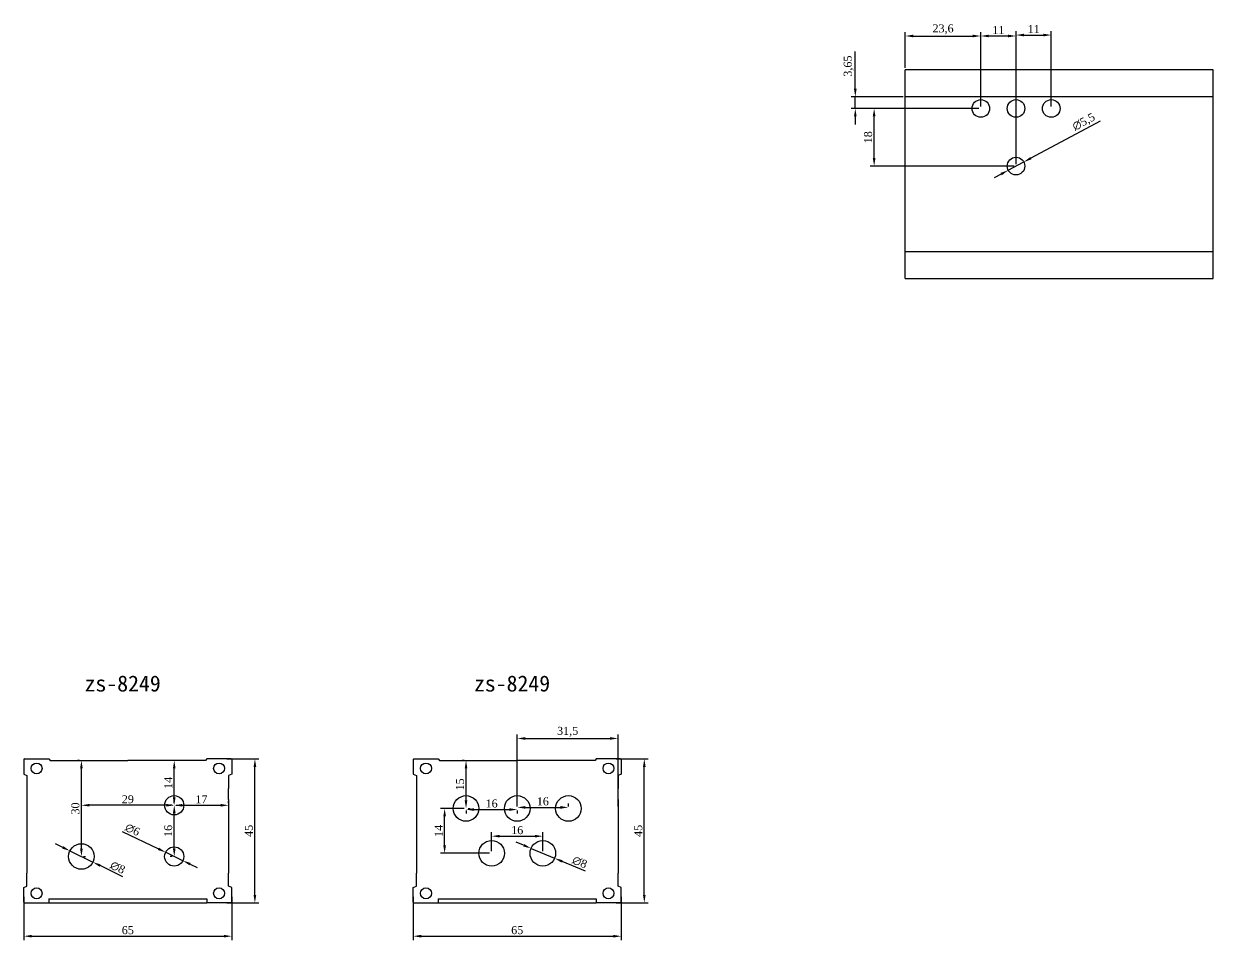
# Model space of a CAD drawing. Header units: millimetres. Extents: x 95 to 8422, y 499 to 941.
# Drawn here: x 3831.9 to 4203.5, y 608.3 to 894.5 of the extents above; entities that cross this region are included whole.
import ezdxf

# ---------------------------------------------------------------- set-up
doc = ezdxf.new("R2010")
doc.units = ezdxf.units.MM
doc.styles.get("Standard").update_dxf_attribs({"font": 'times.shx', "bigfont": 'gbcbig.shx'})
doc.dimstyles.new('ISO-25', dxfattribs={"dimtxt": 2.5, "dimasz": 2.5, "dimexe": 1.25, "dimexo": 0.625, "dimtad": 1, "dimtxsty": 'Standard', "dimcen": 2.5, "dimadec": 0, "dimazin": 0, "dimtfac": 1, "dimtmove": 0, "dimatfit": 3, "dimfxl": 0, "dimarcsym": 0})

# ---------------------------------------------------------------- blocks, each defined once
blk = doc.blocks.new('*D7')
at = {"color": 0, "lineweight": -2}
for p, q in [((3831.89, 621.85), (3831.89, 608.33)), ((3896.89, 621.85), (3896.89, 608.33)), ((3834.39, 609.58), (3894.39, 609.58))]:
    blk.add_line(p, q, dxfattribs=at)
at = {"color": 0}
for points in [[(3834.39, 610), (3834.39, 609.16), (3831.89, 609.58)], [(3894.39, 610), (3894.39, 609.16), (3896.89, 609.58)]]:
    blk.add_solid(points, dxfattribs=at)
at = {"layer": 'Defpoints', "color": 0}
for p in [(3831.89, 622.47), (3896.89, 622.47), (3896.89, 609.58)]:
    blk.add_point(p, dxfattribs=at)
at = {"color": 0, "insert": (3864.39, 611.46), "char_height": 2.5, "attachment_point": 5}
blk.add_mtext('65', dxfattribs=at)
blk = doc.blocks.new('*D8')
at = {"color": 0, "lineweight": -2}
for p, q in [((3895.29, 664.97), (3905.34, 664.97)), ((3904.09, 622.47), (3904.09, 662.47)), ((3895.29, 619.97), (3905.34, 619.97))]:
    blk.add_line(p, q, dxfattribs=at)
at = {"color": 0}
for points in [[(3903.67, 662.47), (3904.51, 662.47), (3904.09, 664.97)], [(3903.67, 622.47), (3904.51, 622.47), (3904.09, 619.97)]]:
    blk.add_solid(points, dxfattribs=at)
at = {"layer": 'Defpoints', "color": 0}
for p in [(3894.67, 664.97), (3904.09, 664.97), (3894.67, 619.97)]:
    blk.add_point(p, dxfattribs=at)
at = {"color": 0, "insert": (3902.22, 642.47), "char_height": 2.5, "attachment_point": 5, "rotation": 90}
blk.add_mtext('45', dxfattribs=at)
blk = doc.blocks.new('*D10')
at = {"color": 0, "lineweight": -2}
for p, q in [((4107.26, 880.76), (4107.26, 891.97)), ((4130.86, 868.71), (4130.86, 891.97)), ((4109.76, 890.72), (4128.36, 890.72))]:
    blk.add_line(p, q, dxfattribs=at)
at = {"color": 0}
for points in [[(4109.76, 891.14), (4109.76, 890.31), (4107.26, 890.72)], [(4128.36, 891.14), (4128.36, 890.31), (4130.86, 890.72)]]:
    blk.add_solid(points, dxfattribs=at)
at = {"layer": 'Defpoints', "color": 0}
for p in [(4130.86, 890.72), (4107.26, 880.14), (4130.86, 868.09)]:
    blk.add_point(p, dxfattribs=at)
at = {"color": 0, "insert": (4119.06, 892.81), "char_height": 2.5, "attachment_point": 5}
blk.add_mtext('23,6', dxfattribs=at)
blk = doc.blocks.new('*D11')
at = {"color": 0, "lineweight": -2}
for p, q in [((4130.86, 868.71), (4130.86, 891.97)), ((4141.86, 868.71), (4141.86, 891.97)), ((4139.36, 890.72), (4133.36, 890.72))]:
    blk.add_line(p, q, dxfattribs=at)
at = {"color": 0}
for points in [[(4133.36, 891.14), (4133.36, 890.31), (4130.86, 890.72)], [(4139.36, 891.14), (4139.36, 890.31), (4141.86, 890.72)]]:
    blk.add_solid(points, dxfattribs=at)
at = {"layer": 'Defpoints', "color": 0}
for p in [(4130.86, 890.72), (4130.86, 868.09), (4141.86, 868.09)]:
    blk.add_point(p, dxfattribs=at)
at = {"color": 0, "insert": (4136.36, 892.6), "char_height": 2.5, "attachment_point": 5}
blk.add_mtext('11', dxfattribs=at)
blk = doc.blocks.new('*D12')
at = {"color": 0, "lineweight": -2}
for p, q in [((4141.86, 850.71), (4141.86, 892.27)), ((4152.86, 868.71), (4152.86, 892.27)), ((4144.36, 891.02), (4150.36, 891.02))]:
    blk.add_line(p, q, dxfattribs=at)
at = {"color": 0}
for points in [[(4144.36, 891.44), (4144.36, 890.6), (4141.86, 891.02)], [(4150.36, 891.44), (4150.36, 890.6), (4152.86, 891.02)]]:
    blk.add_solid(points, dxfattribs=at)
at = {"layer": 'Defpoints', "color": 0}
for p in [(4152.86, 891.02), (4152.86, 868.09), (4141.86, 850.09)]:
    blk.add_point(p, dxfattribs=at)
at = {"color": 0, "insert": (4147.36, 892.89), "char_height": 2.5, "attachment_point": 5}
blk.add_mtext('11', dxfattribs=at)
blk = doc.blocks.new('*D13')
at = {"color": 0, "lineweight": -2}
for p, q in [((4106.63, 868.09), (4096.28, 868.09)), ((4097.53, 852.59), (4097.53, 865.59)), ((4141.24, 850.09), (4096.28, 850.09))]:
    blk.add_line(p, q, dxfattribs=at)
at = {"color": 0}
for points in [[(4097.11, 865.59), (4097.95, 865.59), (4097.53, 868.09)], [(4097.11, 852.59), (4097.95, 852.59), (4097.53, 850.09)]]:
    blk.add_solid(points, dxfattribs=at)
at = {"layer": 'Defpoints', "color": 0}
for p in [(4097.53, 868.09), (4107.26, 868.09), (4141.86, 850.09)]:
    blk.add_point(p, dxfattribs=at)
at = {"color": 0, "insert": (4095.66, 859.09), "char_height": 2.5, "attachment_point": 5, "rotation": 90}
blk.add_mtext('18', dxfattribs=at)
blk = doc.blocks.new('*D14')
at = {"color": 0, "lineweight": -2}
for p, q in [((4168.12, 864.08), (4146.5, 852.56)), ((4139.44, 848.8), (4144.29, 851.38)), ((4137.23, 847.62), (4135.02, 846.44))]:
    blk.add_line(p, q, dxfattribs=at)
at = {"color": 0}
for points in [[(4146.3, 852.93), (4146.69, 852.19), (4144.29, 851.38)], [(4137.03, 847.99), (4137.43, 847.25), (4139.44, 848.8)]]:
    blk.add_solid(points, dxfattribs=at)
at = {"layer": 'Defpoints', "color": 0}
for p in [(4144.29, 851.38), (4139.44, 848.8)]:
    blk.add_point(p, dxfattribs=at)
at = {"color": 0, "insert": (4163.1, 863.76), "char_height": 2.5, "attachment_point": 5, "rotation": 28.0493}
blk.add_mtext('∅5,5', dxfattribs=at)
blk = doc.blocks.new('*D15')
at = {"color": 0, "lineweight": -2}
for p, q in [((3953.54, 621.85), (3953.54, 608.33)), ((4018.54, 621.85), (4018.54, 608.33)), ((3956.04, 609.58), (4016.04, 609.58))]:
    blk.add_line(p, q, dxfattribs=at)
at = {"color": 0}
for points in [[(3956.04, 610), (3956.04, 609.16), (3953.54, 609.58)], [(4016.04, 610), (4016.04, 609.16), (4018.54, 609.58)]]:
    blk.add_solid(points, dxfattribs=at)
at = {"layer": 'Defpoints', "color": 0}
for p in [(3953.54, 622.47), (4018.54, 622.47), (4018.54, 609.58)]:
    blk.add_point(p, dxfattribs=at)
at = {"color": 0, "insert": (3986.04, 611.46), "char_height": 2.5, "attachment_point": 5}
blk.add_mtext('65', dxfattribs=at)
blk = doc.blocks.new('*D16')
at = {"color": 0, "lineweight": -2}
for p, q in [((4016.94, 664.97), (4026.99, 664.97)), ((4025.74, 622.47), (4025.74, 662.47)), ((4016.94, 619.97), (4026.99, 619.97))]:
    blk.add_line(p, q, dxfattribs=at)
at = {"color": 0}
for points in [[(4025.32, 662.47), (4026.15, 662.47), (4025.74, 664.97)], [(4025.32, 622.47), (4026.15, 622.47), (4025.74, 619.97)]]:
    blk.add_solid(points, dxfattribs=at)
at = {"layer": 'Defpoints', "color": 0}
for p in [(4016.31, 664.97), (4025.74, 664.97), (4016.31, 619.97)]:
    blk.add_point(p, dxfattribs=at)
at = {"color": 0, "insert": (4023.86, 642.47), "char_height": 2.5, "attachment_point": 5, "rotation": 90}
blk.add_mtext('45', dxfattribs=at)
blk = doc.blocks.new('*D21')
at = {"color": 0, "lineweight": -2}
for p, q in [((3849.26, 664.47), (3848.64, 664.47)), ((3849.89, 636.97), (3849.89, 661.97)), ((3850.51, 634.47), (3851.14, 634.47))]:
    blk.add_line(p, q, dxfattribs=at)
at = {"color": 0}
for points in [[(3849.47, 661.97), (3850.31, 661.97), (3849.89, 664.47)], [(3849.47, 636.97), (3850.31, 636.97), (3849.89, 634.47)]]:
    blk.add_solid(points, dxfattribs=at)
at = {"layer": 'Defpoints', "color": 0}
for p in [(3849.89, 664.47), (3849.89, 664.47), (3849.89, 634.47)]:
    blk.add_point(p, dxfattribs=at)
at = {"color": 0, "insert": (3848.01, 649.47), "char_height": 2.5, "attachment_point": 5, "rotation": 90}
blk.add_mtext('30', dxfattribs=at)
blk = doc.blocks.new('*D22')
at = {"color": 0, "lineweight": -2}
for p, q in [((3878.26, 664.47), (3877.64, 664.47)), ((3878.89, 652.97), (3878.89, 661.97)), ((3879.51, 650.47), (3880.14, 650.47))]:
    blk.add_line(p, q, dxfattribs=at)
at = {"color": 0}
for points in [[(3878.47, 661.97), (3879.31, 661.97), (3878.89, 664.47)], [(3878.47, 652.97), (3879.31, 652.97), (3878.89, 650.47)]]:
    blk.add_solid(points, dxfattribs=at)
at = {"layer": 'Defpoints', "color": 0}
for p in [(3878.89, 664.47), (3878.89, 664.47), (3878.89, 650.47)]:
    blk.add_point(p, dxfattribs=at)
at = {"color": 0, "insert": (3877.01, 657.47), "char_height": 2.5, "attachment_point": 5, "rotation": 90}
blk.add_mtext('14', dxfattribs=at)
blk = doc.blocks.new('*D23')
at = {"color": 0, "lineweight": -2}
for p, q in [((3878.26, 650.47), (3877.64, 650.47)), ((3878.89, 636.97), (3878.89, 647.97)), ((3878.26, 634.47), (3877.64, 634.47))]:
    blk.add_line(p, q, dxfattribs=at)
at = {"color": 0}
for points in [[(3878.47, 647.97), (3879.31, 647.97), (3878.89, 650.47)], [(3878.47, 636.97), (3879.31, 636.97), (3878.89, 634.47)]]:
    blk.add_solid(points, dxfattribs=at)
at = {"layer": 'Defpoints', "color": 0}
for p in [(3878.89, 650.47), (3878.89, 650.47), (3878.89, 634.47)]:
    blk.add_point(p, dxfattribs=at)
at = {"color": 0, "insert": (3877.01, 642.47), "char_height": 2.5, "attachment_point": 5, "rotation": 90}
blk.add_mtext('16', dxfattribs=at)
blk = doc.blocks.new('*D24')
at = {"color": 0, "lineweight": -2}
for p, q in [((3878.89, 651.1), (3878.89, 651.72)), ((3881.39, 650.47), (3893.39, 650.47)), ((3895.89, 651.1), (3895.89, 651.72))]:
    blk.add_line(p, q, dxfattribs=at)
at = {"color": 0}
for points in [[(3881.39, 650.89), (3881.39, 650.06), (3878.89, 650.47)], [(3893.39, 650.89), (3893.39, 650.06), (3895.89, 650.47)]]:
    blk.add_solid(points, dxfattribs=at)
at = {"layer": 'Defpoints', "color": 0}
for p in [(3878.89, 650.47), (3895.89, 650.47), (3895.89, 650.47)]:
    blk.add_point(p, dxfattribs=at)
at = {"color": 0, "insert": (3887.39, 652.35), "char_height": 2.5, "attachment_point": 5}
blk.add_mtext('17', dxfattribs=at)
blk = doc.blocks.new('*D25')
at = {"color": 0, "lineweight": -2}
for p, q in [((3849.89, 651.1), (3849.89, 651.72)), ((3876.39, 650.47), (3852.39, 650.47)), ((3878.89, 651.1), (3878.89, 651.72))]:
    blk.add_line(p, q, dxfattribs=at)
at = {"color": 0}
for points in [[(3852.39, 650.89), (3852.39, 650.06), (3849.89, 650.47)], [(3876.39, 650.89), (3876.39, 650.06), (3878.89, 650.47)]]:
    blk.add_solid(points, dxfattribs=at)
at = {"layer": 'Defpoints', "color": 0}
for p in [(3849.89, 650.47), (3849.89, 650.47), (3878.89, 650.47)]:
    blk.add_point(p, dxfattribs=at)
at = {"color": 0, "insert": (3864.39, 652.35), "char_height": 2.5, "attachment_point": 5}
blk.add_mtext('29', dxfattribs=at)
blk = doc.blocks.new('*D26')
at = {"color": 0, "lineweight": -2}
for p, q in [((3862.61, 642.33), (3873.94, 636.86)), ((3881.59, 633.17), (3876.19, 635.78)), ((3883.84, 632.08), (3886.09, 630.99))]:
    blk.add_line(p, q, dxfattribs=at)
at = {"color": 0}
for points in [[(3874.12, 637.24), (3873.76, 636.49), (3876.19, 635.78)], [(3884.02, 632.46), (3883.66, 631.71), (3881.59, 633.17)]]:
    blk.add_solid(points, dxfattribs=at)
at = {"layer": 'Defpoints', "color": 0}
for p in [(3876.19, 635.78), (3881.59, 633.17)]:
    blk.add_point(p, dxfattribs=at)
at = {"color": 0, "insert": (3865.86, 642.84), "char_height": 2.5, "attachment_point": 5, "rotation": 334.2253}
blk.add_mtext('∅6', dxfattribs=at)
blk = doc.blocks.new('*D27')
at = {"color": 0, "lineweight": -2}
for p, q in [((3844.05, 637.33), (3841.8, 638.42)), ((3846.3, 636.23), (3853.48, 632.72)), ((3862.84, 628.14), (3855.73, 631.62))]:
    blk.add_line(p, q, dxfattribs=at)
at = {"color": 0}
for points in [[(3844.23, 637.7), (3843.87, 636.95), (3846.3, 636.23)], [(3855.91, 631.99), (3855.55, 631.24), (3853.48, 632.72)]]:
    blk.add_solid(points, dxfattribs=at)
at = {"layer": 'Defpoints', "color": 0}
for p in [(3846.3, 636.23), (3853.48, 632.72)]:
    blk.add_point(p, dxfattribs=at)
at = {"color": 0, "insert": (3861.23, 631.02), "char_height": 2.5, "attachment_point": 5, "rotation": 333.9623}
blk.add_mtext('∅8', dxfattribs=at)
blk = doc.blocks.new('*D28')
at = {"color": 0, "lineweight": -2}
for p, q in [((3988.04, 637.98), (3985.73, 638.95)), ((3990.35, 637.02), (3997.73, 633.93)), ((4007.34, 629.91), (4000.03, 632.96))]:
    blk.add_line(p, q, dxfattribs=at)
at = {"color": 0}
for points in [[(3988.2, 638.37), (3987.88, 637.6), (3990.35, 637.02)], [(4000.19, 633.35), (3999.87, 632.58), (3997.73, 633.93)]]:
    blk.add_solid(points, dxfattribs=at)
at = {"layer": 'Defpoints', "color": 0}
for p in [(3990.35, 637.02), (3997.73, 633.93)]:
    blk.add_point(p, dxfattribs=at)
at = {"color": 0, "insert": (4005.56, 632.68), "char_height": 2.5, "attachment_point": 5, "rotation": 337.2888}
blk.add_mtext('∅8', dxfattribs=at)
blk = doc.blocks.new('*D29')
at = {"color": 0, "lineweight": -2}
for p, q in [((3970.04, 648.85), (3970.04, 647.88)), ((3972.54, 649.13), (3983.54, 649.13)), ((3986.04, 648.85), (3986.04, 647.88))]:
    blk.add_line(p, q, dxfattribs=at)
at = {"color": 0}
for points in [[(3972.54, 649.55), (3972.54, 648.72), (3970.04, 649.13)], [(3983.54, 649.55), (3983.54, 648.72), (3986.04, 649.13)]]:
    blk.add_solid(points, dxfattribs=at)
at = {"layer": 'Defpoints', "color": 0}
for p in [(3970.04, 649.47), (3986.04, 649.47), (3986.04, 649.13)]:
    blk.add_point(p, dxfattribs=at)
at = {"color": 0, "insert": (3978.04, 651.01), "char_height": 2.5, "attachment_point": 5}
blk.add_mtext('16', dxfattribs=at)
blk = doc.blocks.new('*D30')
at = {"color": 0, "lineweight": -2}
for p, q in [((3986.04, 650.1), (3986.04, 651.06)), ((4002.04, 650.1), (4002.04, 651.06)), ((3988.54, 649.81), (3999.54, 649.81))]:
    blk.add_line(p, q, dxfattribs=at)
at = {"color": 0}
for points in [[(3988.54, 650.23), (3988.54, 649.39), (3986.04, 649.81)], [(3999.54, 650.23), (3999.54, 649.39), (4002.04, 649.81)]]:
    blk.add_solid(points, dxfattribs=at)
at = {"layer": 'Defpoints', "color": 0}
for p in [(3986.04, 649.47), (4002.04, 649.81), (4002.04, 649.47)]:
    blk.add_point(p, dxfattribs=at)
at = {"color": 0, "insert": (3994.04, 651.68), "char_height": 2.5, "attachment_point": 5}
blk.add_mtext('16', dxfattribs=at)
blk = doc.blocks.new('*D31')
at = {"color": 0, "lineweight": -2}
for p, q in [((3969.41, 649.47), (3962.11, 649.47)), ((3963.36, 637.97), (3963.36, 646.97)), ((3977.41, 635.47), (3962.11, 635.47))]:
    blk.add_line(p, q, dxfattribs=at)
at = {"color": 0}
for points in [[(3962.94, 646.97), (3963.77, 646.97), (3963.36, 649.47)], [(3962.94, 637.97), (3963.77, 637.97), (3963.36, 635.47)]]:
    blk.add_solid(points, dxfattribs=at)
at = {"layer": 'Defpoints', "color": 0}
for p in [(3963.36, 649.47), (3970.04, 649.47), (3978.04, 635.47)]:
    blk.add_point(p, dxfattribs=at)
at = {"color": 0, "insert": (3961.48, 642.47), "char_height": 2.5, "attachment_point": 5, "rotation": 90}
blk.add_mtext('14', dxfattribs=at)
blk = doc.blocks.new('*D32')
at = {"color": 0, "lineweight": -2}
for p, q in [((3969.41, 664.47), (3968.79, 664.47)), ((3970.04, 651.97), (3970.04, 661.97)), ((3970.66, 649.47), (3971.29, 649.47))]:
    blk.add_line(p, q, dxfattribs=at)
at = {"color": 0}
for points in [[(3969.62, 661.97), (3970.45, 661.97), (3970.04, 664.47)], [(3969.62, 651.97), (3970.45, 651.97), (3970.04, 649.47)]]:
    blk.add_solid(points, dxfattribs=at)
at = {"layer": 'Defpoints', "color": 0}
for p in [(3970.04, 664.47), (3970.04, 664.47), (3970.04, 649.47)]:
    blk.add_point(p, dxfattribs=at)
at = {"color": 0, "insert": (3968.16, 656.97), "char_height": 2.5, "attachment_point": 5, "rotation": 90}
blk.add_mtext('15', dxfattribs=at)
blk = doc.blocks.new('*D33')
at = {"color": 0, "lineweight": -2}
for p, q in [((3986.04, 650.1), (3986.04, 672.59)), ((4017.54, 650.1), (4017.54, 672.59)), ((3988.54, 671.34), (4015.04, 671.34))]:
    blk.add_line(p, q, dxfattribs=at)
at = {"color": 0}
for points in [[(3988.54, 671.75), (3988.54, 670.92), (3986.04, 671.34)], [(4015.04, 671.75), (4015.04, 670.92), (4017.54, 671.34)]]:
    blk.add_solid(points, dxfattribs=at)
at = {"layer": 'Defpoints', "color": 0}
for p in [(4017.54, 671.34), (3986.04, 649.47), (4017.54, 649.47)]:
    blk.add_point(p, dxfattribs=at)
at = {"color": 0, "insert": (4001.79, 673.42), "char_height": 2.5, "attachment_point": 5}
blk.add_mtext('31,5', dxfattribs=at)
blk = doc.blocks.new('*D34')
at = {"color": 0, "lineweight": -2}
for p, q in [((3978.04, 636.1), (3978.04, 642.07)), ((3980.54, 640.82), (3991.54, 640.82)), ((3994.04, 636.1), (3994.04, 642.07))]:
    blk.add_line(p, q, dxfattribs=at)
at = {"color": 0}
for points in [[(3980.54, 641.23), (3980.54, 640.4), (3978.04, 640.82)], [(3991.54, 641.23), (3991.54, 640.4), (3994.04, 640.82)]]:
    blk.add_solid(points, dxfattribs=at)
at = {"layer": 'Defpoints', "color": 0}
for p in [(3994.04, 640.82), (3978.04, 635.47), (3994.04, 635.47)]:
    blk.add_point(p, dxfattribs=at)
at = {"color": 0, "insert": (3986.04, 642.69), "char_height": 2.5, "attachment_point": 5}
blk.add_mtext('16', dxfattribs=at)
blk = doc.blocks.new('*D35')
at = {"color": 0, "lineweight": -2}
for p, q in [((4091.65, 874.24), (4091.65, 885.91)), ((4106.63, 871.74), (4090.4, 871.74)), ((4091.65, 868.09), (4091.65, 871.74)), ((4130.24, 868.09), (4090.4, 868.09)), ((4091.65, 865.59), (4091.65, 863.09))]:
    blk.add_line(p, q, dxfattribs=at)
at = {"color": 0}
for points in [[(4091.23, 874.24), (4092.07, 874.24), (4091.65, 871.74)], [(4091.23, 865.59), (4092.07, 865.59), (4091.65, 868.09)]]:
    blk.add_solid(points, dxfattribs=at)
at = {"layer": 'Defpoints', "color": 0}
for p in [(4091.65, 871.74), (4107.26, 871.74), (4130.86, 868.09)]:
    blk.add_point(p, dxfattribs=at)
at = {"color": 0, "insert": (4089.57, 881.32), "char_height": 2.5, "attachment_point": 5, "rotation": 90}
blk.add_mtext('3,65', dxfattribs=at)

msp = doc.modelspace()

# ---------------------------------------------------------------- linework, layer by layer
for p, q in [((4203.46, 880.139), (4107.26, 880.139)), ((4107.26, 814.989), (4107.26, 880.139)), ((4203.46, 814.989), (4203.46, 880.139)), ((4203.46, 871.739), (4107.26, 871.739)), ((4107.26, 823.389), (4203.46, 823.389)), ((4107.26, 814.989), (4203.46, 814.989)), ((3831.889, 664.772), (3831.889, 660.172)), ((3832.089, 664.972), (3839.689, 664.972)), ((3839.689, 664.972), (3840.089, 664.472)), ((3840.089, 664.472), (3864.389, 664.472)), ((3888.689, 664.472), (3864.389, 664.472)), ((3889.089, 664.972), (3888.689, 664.472)), ((3896.689, 664.972), (3889.089, 664.972)), ((3896.889, 664.772), (3896.889, 660.172)), ((3953.537, 664.772), (3953.537, 660.172)), ((3953.737, 664.972), (3961.337, 664.972)), ((3961.337, 664.972), (3961.737, 664.472)), ((3961.737, 664.472), (3986.037, 664.472)), ((4010.337, 664.472), (3986.037, 664.472)), ((4010.737, 664.972), (4010.337, 664.472)), ((4018.337, 664.972), (4010.737, 664.972)), ((4018.537, 664.772), (4018.537, 660.172)), ((3831.889, 660.172), (3832.889, 659.772)), ((3832.889, 659.772), (3832.889, 655.672)), ((3896.889, 660.172), (3895.889, 659.772)), ((3895.889, 659.772), (3895.889, 655.672)), ((3953.537, 660.172), (3954.537, 659.772)), ((3954.537, 659.772), (3954.537, 655.672)), ((4018.537, 660.172), (4017.537, 659.772)), ((4017.537, 659.772), (4017.537, 655.672)), ((3832.889, 655.672), (3832.889, 652.272)), ((3895.889, 652.272), (3895.889, 655.672)), ((3954.537, 655.672), (3954.537, 652.272)), ((4017.537, 652.272), (4017.537, 655.672)), ((3832.889, 652.272), (3832.889, 629.272)), ((3895.889, 652.272), (3895.889, 629.272)), ((3954.537, 652.272), (3954.537, 629.272)), ((4017.537, 652.272), (4017.537, 629.272)), ((3832.889, 625.172), (3832.889, 629.272)), ((3895.889, 625.172), (3895.889, 629.272)), ((3954.537, 625.172), (3954.537, 629.272)), ((4017.537, 625.172), (4017.537, 629.272)), ((3831.889, 624.772), (3832.889, 625.172)), ((3831.889, 620.172), (3831.889, 624.772)), ((3896.889, 624.772), (3895.889, 625.172)), ((3896.889, 620.172), (3896.889, 624.772)), ((3953.537, 624.772), (3954.537, 625.172)), ((3953.537, 620.172), (3953.537, 624.772)), ((4018.537, 624.772), (4017.537, 625.172)), ((4018.537, 620.172), (4018.537, 624.772)), ((3839.689, 621.272), (3889.089, 621.272)), ((3839.689, 621.272), (3839.689, 619.972)), ((3889.089, 621.272), (3889.089, 619.972)), ((3961.337, 621.272), (4010.737, 621.272)), ((3961.337, 621.272), (3961.337, 619.972)), ((4010.737, 621.272), (4010.737, 619.972)), ((3832.089, 619.972), (3839.689, 619.972)), ((3839.689, 619.972), (3889.089, 619.972)), ((3896.689, 619.972), (3889.089, 619.972)), ((3953.737, 619.972), (3961.337, 619.972)), ((3961.337, 619.972), (4010.737, 619.972)), ((4018.337, 619.972), (4010.737, 619.972))]:
    msp.add_line(p, q)
for centre, radius in [((4130.864, 868.089), 2.75), ((4141.864, 868.089), 2.75), ((4141.864, 868.089), 2.75), ((4152.864, 868.089), 2.75), ((4152.864, 868.089), 2.75), ((4141.864, 850.089), 2.75), ((3835.889, 661.972), 1.7), ((3892.889, 661.972), 1.7), ((3957.537, 661.972), 1.7), ((4014.537, 661.972), 1.7), ((3878.889, 650.472), 3), ((3970.037, 649.472), 4), ((3986.037, 649.472), 4), ((4002.037, 649.472), 4), ((3978.037, 635.472), 4), ((3994.037, 635.472), 4), ((3849.889, 634.472), 4), ((3878.889, 634.472), 3), ((3835.889, 622.972), 1.7), ((3892.889, 622.972), 1.7), ((3957.537, 622.972), 1.7), ((4014.537, 622.972), 1.7)]:
    msp.add_circle(centre, radius)
at = {"color": 2}
for centre in [(3835.889, 661.972), (3892.889, 661.972), (3957.537, 661.972), (4014.537, 661.972)]:
    msp.add_circle(centre, 1.7, dxfattribs=at)
for centre, start, end in [((3832.089, 664.772), 90, 180), ((3896.689, 664.772), 360, 90), ((3953.737, 664.772), 90, 180), ((4018.337, 664.772), 360, 90), ((3832.089, 620.172), 180, 270), ((3896.689, 620.172), 270, 0), ((3953.737, 620.172), 180, 270), ((4018.337, 620.172), 270, 0)]:
    msp.add_arc(centre, 0.2, start, end)

# ---------------------------------------------------------------- texts
at = {"color": 2, "char_height": 5, "width": 45.08726, "attachment_point": 1}
for insert in [(3850.867, 691.005), (3972.515, 691.005)]:
    msp.add_mtext('{\\fFangSong_GB2312|b0|i0|c134|p49;zs-8249}', dxfattribs=dict(at, insert=insert))

# ---------------------------------------------------------------- dimensions: what is measured, and where the dimension line sits
at = {"color": 1}
for base, p1, p2, picture, middle in [((4130.864, 890.722), (4107.26, 880.139), (4130.864, 868.089), '*D10', (4119.062, 892.806)), ((4130.864, 890.722), (4141.864, 868.089), (4130.864, 868.089), '*D11', (4136.364, 892.597)), ((4152.864, 891.018), (4141.864, 850.089), (4152.864, 868.089), '*D12', (4147.364, 892.893)), ((4017.537, 671.337), (3986.037, 649.472), (4017.537, 649.472), '*D33', (4001.787, 673.42)), ((3849.889, 650.472), (3878.889, 650.472), (3849.889, 650.472), '*D25', (3864.389, 652.347)), ((3895.889, 650.472), (3878.889, 650.472), (3895.889, 650.472), '*D24', (3887.389, 652.347)), ((3986.037, 649.133), (3970.037, 649.472), (3986.037, 649.472), '*D29', (3978.037, 651.008)), ((4002.037, 649.81), (3986.037, 649.472), (4002.037, 649.472), '*D30', (3994.037, 651.685)), ((3994.037, 640.818), (3978.037, 635.472), (3994.037, 635.472), '*D34', (3986.037, 642.693))]:
    dim = msp.add_linear_dim(base=base, p1=p1, p2=p2, dimstyle='ISO-25', dxfattribs=at)
    dim.commit()
    dim.dimension.update_dxf_attribs({"geometry": picture, "text_midpoint": middle})
for base, p1, p2, picture, middle in [((4091.65, 871.739), (4130.864, 868.089), (4107.26, 871.739), '*D35', (4089.567, 881.323)), ((4097.531, 868.089), (4141.864, 850.089), (4107.26, 868.089), '*D13', (4095.656, 859.089)), ((3849.889, 664.472), (3849.889, 634.472), (3849.889, 664.472), '*D21', (3848.014, 649.472)), ((3878.889, 664.472), (3878.889, 650.472), (3878.889, 664.472), '*D22', (3877.014, 657.472)), ((3970.037, 664.472), (3970.037, 649.472), (3970.037, 664.472), '*D32', (3968.162, 656.972)), ((3878.889, 650.472), (3878.889, 634.472), (3878.889, 650.472), '*D23', (3877.014, 642.472)), ((3963.358, 649.472), (3978.037, 635.472), (3970.037, 649.472), '*D31', (3961.483, 642.472))]:
    dim = msp.add_linear_dim(base=base, p1=p1, p2=p2, angle=90, dimstyle='ISO-25', dxfattribs=at)
    dim.commit()
    dim.dimension.update_dxf_attribs({"geometry": picture, "text_midpoint": middle})
for p1, p2, picture, middle in [((4139.437, 848.796), (4144.291, 851.382), '*D14', (4164.077, 861.925)), ((3881.591, 633.168), (3876.188, 635.777), '*D26', (3865.049, 641.156))]:
    dim = msp.add_diameter_dim_2p(p1=p1, p2=p2, dimstyle='ISO-25', dxfattribs=at)
    dim.commit()
    dim.dimension.update_dxf_attribs({"geometry": picture, "text_midpoint": middle, "dimtype": 163})
at = {"color": 2}
for base, p1, p2, picture, middle in [((3904.09, 664.972), (3894.667, 619.972), (3894.667, 664.972), '*D8', (3902.215, 642.472)), ((4025.738, 664.972), (4016.314, 619.972), (4016.314, 664.972), '*D16', (4023.863, 642.472))]:
    dim = msp.add_linear_dim(base=base, p1=p1, p2=p2, angle=90, dimstyle='ISO-25', dxfattribs=at)
    dim.commit()
    dim.dimension.update_dxf_attribs({"geometry": picture, "text_midpoint": middle})
at = {"color": 1}
for p1, p2, picture, middle in [((3846.295, 636.228), (3853.483, 632.717), '*D27', (3861.232, 631.018)), ((3990.347, 637.017), (3997.726, 633.928), '*D28', (4005.561, 632.682))]:
    dim = msp.add_diameter_dim_2p(p1=p1, p2=p2, dimstyle='ISO-25', dxfattribs=at)
    dim.commit()
    dim.dimension.update_dxf_attribs({"geometry": picture, "text_midpoint": middle})
at = {"color": 2}
for base, p1, p2, picture, middle in [((3896.889, 609.581), (3831.889, 622.472), (3896.889, 622.472), '*D7', (3864.389, 611.456)), ((4018.537, 609.581), (3953.537, 622.472), (4018.537, 622.472), '*D15', (3986.037, 611.456))]:
    dim = msp.add_linear_dim(base=base, p1=p1, p2=p2, dimstyle='ISO-25', dxfattribs=at)
    dim.commit()
    dim.dimension.update_dxf_attribs({"geometry": picture, "text_midpoint": middle})

doc.saveas('drawing.dxf')
